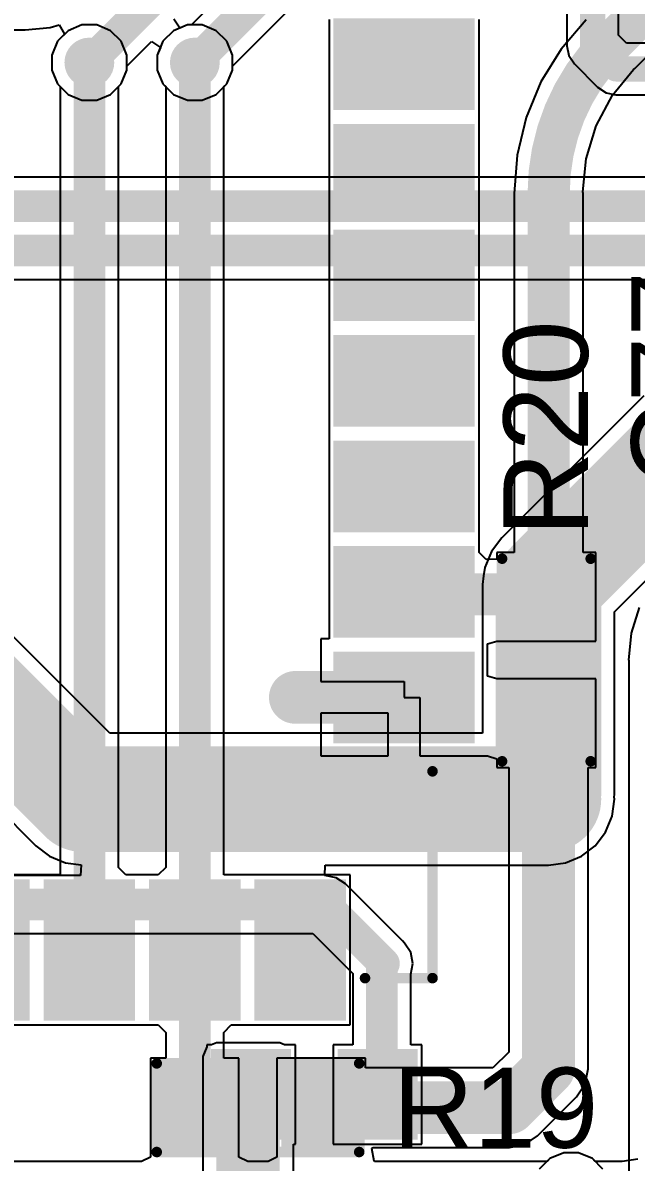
# Model space of a CAD drawing. Header units: millimetres. Extents: x -0.21 to 2.41, y -2.08 to 4.57.
# Drawn here: x 0.749 to 1.04, y -1.207 to -0.667 of the extents above; entities that cross this region are included whole.
import ezdxf

# ---------------------------------------------------------------- set-up
doc = ezdxf.new("R2010")
doc.units = ezdxf.units.MM
doc.header["$MEASUREMENT"] = 0
for name, color, linetype in [('BottomLayer', 5, 'Continuous'), ('BottomPaste', 16, 'Continuous'), ('BottomSolder', 6, 'Continuous'), ('TopLayer', 1, 'Continuous'), ('TopOverlay', 2, 'Continuous'), ('TopPaste', 8, 'Continuous'), ('TopSolder', 216, 'Continuous'), ('ViaHoleLayer', 16, 'Continuous')]:
    doc.layers.add(name, color=color, linetype=linetype)
doc.styles.add('Arial', font='arial.ttf', dxfattribs={"height": 0.2})

# ---------------------------------------------------------------- blocks, each defined once
blk = doc.blocks.new('38_SMD_M______25')
at = {"layer": 'TopLayer'}
for points in [[(-0.37401595, -0.18267725), (-0.31496085, -0.18267725), (-0.31496085, -0.21811035), (-0.37401595, -0.21811035)], [(-0.37401565, -0.23267715), (-0.31496055, -0.23267715), (-0.31496055, -0.26811025), (-0.37401565, -0.26811025)], [(-0.37401555, -0.28267725), (-0.31496045, -0.28267725), (-0.31496045, -0.31811035), (-0.37401555, -0.31811035)], [(-0.24251965, -0.37913385), (-0.24251965, -0.32007875), (-0.20708655, -0.32007875), (-0.20708655, -0.37913385)], [(-0.19251965, -0.37913375), (-0.19251965, -0.32007865), (-0.15708655, -0.32007865), (-0.15708655, -0.37913375)], [(-0.14251975, -0.37913385), (-0.14251975, -0.32007875), (-0.10708665, -0.32007875), (-0.10708665, -0.37913385)], [(-0.09251985, -0.37913375), (-0.09251985, -0.32007865), (-0.05708675, -0.32007865), (-0.05708675, -0.37913375)], [(-0.04251955, -0.37913395), (-0.04251955, -0.32007885), (-0.007086449999999997, -0.32007885), (-0.007086450000000003, -0.37913395)], [(0.007480349999999997, -0.37913385), (0.007480350000000003, -0.32007875), (0.04291345, -0.32007875), (0.04291345, -0.37913385)], [(0.05748025, -0.37913375), (0.05748025, -0.32007865), (0.09291335, -0.32007865), (0.09291335, -0.37913375)]]:
    blk.add_hatch(color=1, dxfattribs=at).paths.add_polyline_path(points)
at = {"layer": 'TopPaste'}
for points in [[(-0.37401595, -0.18267725), (-0.31496085, -0.18267725), (-0.31496085, -0.21811035), (-0.37401595, -0.21811035)], [(-0.37401565, -0.23267715), (-0.31496055, -0.23267715), (-0.31496055, -0.26811025), (-0.37401565, -0.26811025)], [(-0.37401555, -0.28267725), (-0.31496045, -0.28267725), (-0.31496045, -0.31811035), (-0.37401555, -0.31811035)], [(-0.24251965, -0.37913385), (-0.24251965, -0.32007875), (-0.20708655, -0.32007875), (-0.20708655, -0.37913385)], [(-0.19251965, -0.37913375), (-0.19251965, -0.32007865), (-0.15708655, -0.32007865), (-0.15708655, -0.37913375)], [(-0.14251975, -0.37913385), (-0.14251975, -0.32007875), (-0.10708665, -0.32007875), (-0.10708665, -0.37913385)], [(-0.09251985, -0.37913375), (-0.09251985, -0.32007865), (-0.05708675, -0.32007865), (-0.05708675, -0.37913375)], [(-0.04251955, -0.37913395), (-0.04251955, -0.32007885), (-0.007086449999999997, -0.32007885), (-0.007086450000000003, -0.37913395)], [(0.007480349999999997, -0.37913385), (0.007480350000000003, -0.32007875), (0.04291345, -0.32007875), (0.04291345, -0.37913385)], [(0.05748025, -0.37913375), (0.05748025, -0.32007865), (0.09291335, -0.32007865), (0.09291335, -0.37913375)]]:
    blk.add_hatch(color=8, dxfattribs=at).paths.add_polyline_path(points)
at = {"layer": 'TopSolder'}
for points in [[(-0.37801565, -0.12867695), (-0.31096055, -0.12867695), (-0.31096055, -0.17211005), (-0.37801565, -0.17211005)], [(-0.37801595, -0.17867725), (-0.31096085, -0.17867725), (-0.31096085, -0.22211035), (-0.37801595, -0.22211035)], [(-0.37801565, -0.22867715), (-0.31096055, -0.22867715), (-0.31096055, -0.27211025), (-0.37801565, -0.27211025)], [(-0.37801555, -0.27867725), (-0.31096045, -0.27867725), (-0.31096045, -0.32211035), (-0.37801555, -0.32211035)], [(-0.24651965, -0.38313385), (-0.24651965, -0.31607875), (-0.20308655, -0.31607875), (-0.20308655, -0.38313385)], [(-0.19651965, -0.38313375), (-0.19651965, -0.31607865), (-0.15308655, -0.31607865), (-0.15308655, -0.38313375)], [(-0.14651975, -0.38313385), (-0.14651975, -0.31607875), (-0.10308665, -0.31607875), (-0.10308665, -0.38313385)], [(-0.09651985, -0.38313375), (-0.09651985, -0.31607865), (-0.05308675, -0.31607865), (-0.05308675, -0.38313375)], [(-0.04651955, -0.38313395), (-0.04651955, -0.31607885), (-0.003086449999999997, -0.31607885), (-0.003086450000000003, -0.38313395)], [(0.003480349999999997, -0.38313385), (0.003480350000000003, -0.31607875), (0.04691345, -0.31607875), (0.04691345, -0.38313385)], [(0.05348025, -0.38313375), (0.05348025, -0.31607865), (0.09691335, -0.31607865), (0.09691335, -0.38313375)]]:
    blk.add_hatch(color=216, dxfattribs=at).paths.add_polyline_path(points)
at = {"layer": 'TopOverlay', "const_width": 0.005}
for points in [[(-0.3578423, -0.3310786), (-0.3578425, -0.3630788)], [(-0.2598425, -0.3630787), (-0.3578425, -0.3630788)]]:
    blk.add_lwpolyline(points, dxfattribs=at)
at = {"layer": 'TopOverlay', "const_width": 0.0025}
for points in [[(-0.3590923, -0.3310786, 1), (-0.3565923, -0.3310786, 1)], [(-0.3590925, -0.3630788, 1), (-0.3565925, -0.3630788, 1)], [(-0.3590925, -0.3630788, 1), (-0.3565925, -0.3630788, 1)], [(-0.2610925, -0.3630787, 1), (-0.2585925, -0.3630787, 1)]]:
    blk.add_lwpolyline(points, format="xyb", close=True, dxfattribs=at)
blk = doc.blocks.new('R___0603_38')
at = {"layer": 'TopLayer'}
for points in [[(-0.015, 0.0175), (-0.015, -0.0175), (-0.045, -0.0175), (-0.045, 0.0175)], [(0.045, 0.0175), (0.045, -0.0175), (0.015, -0.0175), (0.015, 0.0175)]]:
    blk.add_hatch(color=1, dxfattribs=at).paths.add_polyline_path(points)
at = {"layer": 'TopPaste'}
for points in [[(-0.015, 0.0175), (-0.015, -0.0175), (-0.045, -0.0175), (-0.045, 0.0175)], [(0.045, 0.0175), (0.045, -0.0175), (0.015, -0.0175), (0.015, 0.0175)]]:
    blk.add_hatch(color=8, dxfattribs=at).paths.add_polyline_path(points)
at = {"layer": 'TopSolder'}
for points in [[(-0.011, 0.0215), (-0.011, -0.0215), (-0.049, -0.0215), (-0.049, 0.0215)], [(0.049, 0.0215), (0.049, -0.0215), (0.011, -0.0215), (0.011, 0.0215)]]:
    blk.add_hatch(color=216, dxfattribs=at).paths.add_polyline_path(points)
at = {"layer": 'TopOverlay', "const_width": 0.005}
for points in [[(-0.048, 0.0209999), (0.048, 0.021)], [(-0.048, -0.021), (-0.048, 0.0209999)], [(0.048, -0.0209999), (0.048, 0.021)], [(-0.048, -0.021), (0.048, -0.0209999)]]:
    blk.add_lwpolyline(points, dxfattribs=at)
at = {"layer": 'TopOverlay', "const_width": 0.0025}
for points in [[(-0.04925, 0.0209999, 1), (-0.04675, 0.0209999, 1)], [(-0.04925, 0.0209999, 1), (-0.04675, 0.0209999, 1)], [(0.04675, 0.021, 1), (0.04925, 0.021, 1)], [(0.04675, 0.021, 1), (0.04925, 0.021, 1)], [(-0.04925, -0.021, 1), (-0.04675, -0.021, 1)], [(-0.04925, -0.021, 1), (-0.04675, -0.021, 1)], [(0.04675, -0.0209999, 1), (0.04925, -0.0209999, 1)], [(0.04675, -0.0209999, 1), (0.04925, -0.0209999, 1)]]:
    blk.add_lwpolyline(points, format="xyb", close=True, dxfattribs=at)
blk = doc.blocks.new('R___0603_B_55')
at = {"layer": 'BottomLayer'}
for points in [[(-0.045, -0.0175), (-0.045, 0.0175), (-0.015, 0.0175), (-0.015, -0.0175)], [(0.015, -0.0175), (0.015, 0.0175), (0.045, 0.0175), (0.045, -0.0175)]]:
    blk.add_hatch(color=5, dxfattribs=at).paths.add_polyline_path(points)
at = {"layer": 'BottomPaste'}
for points in [[(-0.045, -0.0175), (-0.045, 0.0175), (-0.015, 0.0175), (-0.015, -0.0175)], [(0.015, -0.0175), (0.015, 0.0175), (0.045, 0.0175), (0.045, -0.0175)]]:
    blk.add_hatch(color=16, dxfattribs=at).paths.add_polyline_path(points)
at = {"layer": 'BottomSolder'}
for points in [[(-0.049, -0.0215), (-0.049, 0.0215), (-0.011, 0.0215), (-0.011, -0.0215)], [(0.011, -0.0215), (0.011, 0.0215), (0.049, 0.0215), (0.049, -0.0215)]]:
    blk.add_hatch(color=6, dxfattribs=at).paths.add_polyline_path(points)
blk = doc.blocks.new('SOT_723_B_68')
at = {"layer": 'BottomLayer'}
for points in [[(-0.0255905, 0.03149605), (-0.0059055, 0.03149605), (-0.0059055, 0.01377955), (-0.0255905, 0.01377955)], [(0.0059056, 0.03149605), (0.0255906, 0.03149605), (0.0255906, 0.01377955), (0.0059056, 0.01377955)], [(-0.0098425, -0.01377955), (0.0098425, -0.01377955), (0.0098425, -0.03149605), (-0.0098425, -0.03149605)]]:
    blk.add_hatch(color=5, dxfattribs=at).paths.add_polyline_path(points)
at = {"layer": 'BottomPaste'}
for points in [[(-0.0255905, 0.03149605), (-0.0059055, 0.03149605), (-0.0059055, 0.01377955), (-0.0255905, 0.01377955)], [(0.0059056, 0.03149605), (0.0255906, 0.03149605), (0.0255906, 0.01377955), (0.0059056, 0.01377955)], [(-0.0098425, -0.01377955), (0.0098425, -0.01377955), (0.0098425, -0.03149605), (-0.0098425, -0.03149605)]]:
    blk.add_hatch(color=16, dxfattribs=at).paths.add_polyline_path(points)
at = {"layer": 'BottomSolder'}
for points in [[(-0.0295905, 0.03549605), (-0.0019055, 0.03549605), (-0.0019055, 0.00977955), (-0.0295905, 0.00977955)], [(0.0019056, 0.03549605), (0.0295906, 0.03549605), (0.0295906, 0.00977955), (0.0019056, 0.00977955)], [(-0.0138425, -0.00977955), (0.0138425, -0.00977955), (0.0138425, -0.03549605), (-0.0138425, -0.03549605)]]:
    blk.add_hatch(color=6, dxfattribs=at).paths.add_polyline_path(points)
blk = doc.blocks.new('R___0603_82')
at = {"layer": 'TopLayer'}
for points in [[(-0.0150001, 0.0175), (-0.0150001, -0.0175), (-0.0450001, -0.0175), (-0.0450001, 0.0175)], [(0.0450001, 0.0175), (0.0450001, -0.0175), (0.0150001, -0.0175), (0.0150001, 0.0175)]]:
    blk.add_hatch(color=1, dxfattribs=at).paths.add_polyline_path(points)
at = {"layer": 'TopPaste'}
for points in [[(-0.0150001, 0.0175), (-0.0150001, -0.0175), (-0.0450001, -0.0175), (-0.0450001, 0.0175)], [(0.0450001, 0.0175), (0.0450001, -0.0175), (0.0150001, -0.0175), (0.0150001, 0.0175)]]:
    blk.add_hatch(color=8, dxfattribs=at).paths.add_polyline_path(points)
at = {"layer": 'TopSolder'}
for points in [[(-0.0110001, 0.0215), (-0.0110001, -0.0215), (-0.0490001, -0.0215), (-0.0490001, 0.0215)], [(0.0490001, 0.0215), (0.0490001, -0.0215), (0.0110001, -0.0215), (0.0110001, 0.0215)]]:
    blk.add_hatch(color=216, dxfattribs=at).paths.add_polyline_path(points)
at = {"layer": 'TopOverlay', "const_width": 0.005}
for points in [[(-0.048, -0.0209999), (-0.0479999, 0.0210002)], [(-0.0479999, 0.0210002), (0.048, 0.0209999)], [(0.0479999, -0.0210002), (0.048, 0.0209999)], [(-0.048, -0.0209999), (0.0479999, -0.0210002)]]:
    blk.add_lwpolyline(points, dxfattribs=at)
at = {"layer": 'TopOverlay', "const_width": 0.0025}
for points in [[(-0.0492499, 0.0210002, 1), (-0.0467499, 0.0210002, 1)], [(-0.0492499, 0.0210002, 1), (-0.0467499, 0.0210002, 1)], [(0.04675, 0.0209999, 1), (0.04925, 0.0209999, 1)], [(0.04675, 0.0209999, 1), (0.04925, 0.0209999, 1)], [(-0.04925, -0.0209999, 1), (-0.04675, -0.0209999, 1)], [(-0.04925, -0.0209999, 1), (-0.04675, -0.0209999, 1)], [(0.0467499, -0.0210002, 1), (0.0492499, -0.0210002, 1)], [(0.0467499, -0.0210002, 1), (0.0492499, -0.0210002, 1)]]:
    blk.add_lwpolyline(points, format="xyb", close=True, dxfattribs=at)

msp = doc.modelspace()

# ---------------------------------------------------------------- hatches: boundary and pattern name
at = {"layer": 'BottomLayer'}
h = msp.add_hatch(color=5, dxfattribs=at)
edge = h.paths.add_edge_path()
edge.add_arc((0.7803416, -0.6860124), 0.011811, 0, 360)
h = msp.add_hatch(color=5, dxfattribs=at)
edge = h.paths.add_edge_path()
edge.add_arc((0.8303415, -0.6860124), 0.011811, 0, 360)
h = msp.add_hatch(color=5, dxfattribs=at)
edge = h.paths.add_edge_path()
edge.add_arc((0.8780567, -0.9868498), 0.011811, 0, 360)
h = msp.add_hatch(color=5, dxfattribs=at)
edge = h.paths.add_edge_path()
edge.add_arc((0.9979989, -1.0350467), 0.011811, 0, 360)
msp.add_hatch(color=5, dxfattribs=at).paths.add_polyline_path([(0.8705993, -1.1570305), (0.8405993, -1.1570305), (0.8405993, -1.2306687), (0.8705993, -1.2306687)])
at = {"layer": 'TopLayer'}
h = msp.add_hatch(color=1, dxfattribs=at)
edge = h.paths.add_edge_path()
edge.add_arc((0.7803416, -0.6860124), 0.011811, 0, 360)
h = msp.add_hatch(color=1, dxfattribs=at)
edge = h.paths.add_edge_path()
edge.add_arc((0.8303415, -0.6860124), 0.011811, 0, 360)
h = msp.add_hatch(color=1, dxfattribs=at)
edge = h.paths.add_edge_path()
edge.add_arc((0.8780567, -0.9868498), 0.011811, 0, 360)
h = msp.add_hatch(color=1, dxfattribs=at)
edge = h.paths.add_edge_path()
edge.add_arc((0.9979989, -1.0350467), 0.011811, 0, 360)
at = {"layer": 'ViaHoleLayer'}
h = msp.add_hatch(color=16, dxfattribs=at)
edge = h.paths.add_edge_path()
edge.add_arc((0.7803416, -0.6860124), 0.0059055, 0, 360)
h = msp.add_hatch(color=16, dxfattribs=at)
edge = h.paths.add_edge_path()
edge.add_arc((0.8303415, -0.6860124), 0.0059055, 0, 360)
h = msp.add_hatch(color=16, dxfattribs=at)
edge = h.paths.add_edge_path()
edge.add_arc((0.8780567, -0.9868498), 0.0059055, 0, 360)
h = msp.add_hatch(color=16, dxfattribs=at)
edge = h.paths.add_edge_path()
edge.add_arc((0.9979989, -1.0350467), 0.0059055, 0, 360)

# ---------------------------------------------------------------- linework, layer by layer
at = {"layer": 'BottomLayer'}
for p, q in [((1.227778, -0.26911), (0.8286865, -0.6682014)), ((0.8481525, -0.6876674), (0.962848, -0.5729719)), ((1.0067649, -0.6498032), (1.0067649, -0.6780468)), ((1.0312351, -0.6729789), (1.0312351, -0.6498032)), ((0.7499406, -0.6705623), (0.7617495, -0.6693992)), ((0.7617495, -0.6693992), (0.7659778, -0.6681165)), ((0.7659778, -0.6681165), (0.7686278, -0.6725377)), ((0.8231984, -0.6696927), (0.8203661, -0.6654539)), ((0.8267987, -0.6682014), (0.8231984, -0.6696927)), ((0.8286865, -0.6682014), (0.8267987, -0.6682014)), ((0.7420048, -0.6705353), (0.7499406, -0.6705353)), ((0.7499406, -0.6705353), (0.7499406, -0.6705623)), ((0.7686278, -0.6725377), (0.7652422, -0.6759233)), ((1.0350211, -0.6767649), (1.0312351, -0.6729789)), ((0.7652422, -0.6759233), (0.7625306, -0.6824696)), ((0.7981526, -0.6876674), (0.809783, -0.676037)), ((0.809783, -0.676037), (0.8140218, -0.6788693)), ((0.8140218, -0.6788693), (0.8125305, -0.6824696)), ((1.0067649, -0.6780468), (1.0076962, -0.682729)), ((1.2400466, -0.6767649), (1.0350211, -0.6767649)), ((0.7625306, -0.6824696), (0.7625306, -0.6895552)), ((0.8125305, -0.6824696), (0.8125305, -0.6895552)), ((1.0076962, -0.682729), (1.0103485, -0.6866983)), ((0.7625306, -0.6895552), (0.7652422, -0.6961015)), ((0.795441, -0.6961015), (0.7981526, -0.6895552)), ((0.7981526, -0.6895552), (0.7981526, -0.6876674)), ((0.8125305, -0.6895552), (0.8152421, -0.6961015)), ((0.8454409, -0.6961015), (0.8481525, -0.6895552)), ((0.8481525, -0.6895552), (0.8481525, -0.6876674)), ((1.0103485, -0.6866983), (1.0213017, -0.6976515)), ((0.7652422, -0.6961015), (0.7702525, -0.7011118)), ((0.7904307, -0.7011118), (0.795441, -0.6961015)), ((0.8152421, -0.6961015), (0.8202524, -0.7011118)), ((0.8404306, -0.7011118), (0.8454409, -0.6961015)), ((0.7702525, -0.7011118), (0.7767988, -0.7038234)), ((0.7838844, -0.7038234), (0.7904307, -0.7011118)), ((0.8202524, -0.7011118), (0.8267987, -0.7038234)), ((0.8338843, -0.7038234), (0.8404306, -0.7011118)), ((1.0213017, -0.6976515), (1.025271, -0.7003038)), ((1.025271, -0.7003038), (1.0299532, -0.7012351)), ((1.0299532, -0.7012351), (1.2400466, -0.7012351)), ((0.7767988, -0.7038234), (0.7838844, -0.7038234)), ((0.8267987, -0.7038234), (0.8338843, -0.7038234)), ((1.7195769, -0.7402822), (0.7057481, -0.7402822)), ((0.6862575, -0.7888112), (1.7328544, -0.7888112)), ((1.043169, -0.8439372), (0.9758894, -0.9112167)), ((0.9758894, -0.9112167), (0.9709205, -0.9176924)), ((1.0292664, -0.9462777), (1.0649623, -0.9105817)), ((0.7899982, -1.0037792), (0.7011096, -0.9148905)), ((0.9709205, -0.9176924), (0.9677968, -0.9252336)), ((0.9677968, -0.9252336), (0.9672641, -0.9292799)), ((0.9672641, -0.9292799), (0.9667313, -0.9333262)), ((0.9667313, -0.9333262), (0.9667314, -0.933327)), ((0.9667314, -0.933327), (0.9667314, -1.0037792)), ((1.0292664, -1.0330466), (1.0292664, -0.9462777)), ((0.6660486, -0.9682675), (0.754937, -1.0571558)), ((0.9667314, -1.0037792), (0.7899982, -1.0037792)), ((1.028201, -1.0431393), (1.0292664, -1.0350467)), ((1.0291347, -1.0340466), (1.0292664, -1.0330466)), ((1.0292664, -1.0350467), (1.0291347, -1.0340466)), ((1.0250773, -1.0506804), (1.028201, -1.0431393)), ((1.0201084, -1.0571562), (1.0250773, -1.0506804)), ((0.754937, -1.0571558), (0.7549373, -1.0571562)), ((0.7549373, -1.0571562), (0.761413, -1.0621252)), ((1.0136326, -1.0621251), (1.0201084, -1.0571562)), ((0.761413, -1.0621252), (0.7689542, -1.0652488)), ((1.0060915, -1.0652488), (1.0136326, -1.0621251)), ((0.7689542, -1.0652488), (0.7764483, -1.0662355)), ((0.7764483, -1.0662355), (0.7761205, -1.0712355)), ((0.8920001, -1.0712355), (0.8921901, -1.0663142)), ((0.8921901, -1.0663142), (0.9979989, -1.0663142)), ((0.9979989, -1.0663142), (1.0060915, -1.0652488)), ((0.7761205, -1.0712355), (0.7407014, -1.0712355)), ((0.8972675, -1.0722833), (0.8920001, -1.0712355)), ((0.901733, -1.075267), (0.8972675, -1.0722833)), ((0.9287327, -1.1022668), (0.901733, -1.075267)), ((0.735, -1.0987645), (0.8862985, -1.0987645)), ((0.8862985, -1.0987645), (0.9052355, -1.1177014)), ((0.928733, -1.102267), (0.9287327, -1.1022668)), ((0.929733, -1.103267), (0.928733, -1.102267)), ((0.9327167, -1.1077325), (0.929733, -1.103267)), ((0.9337645, -1.113), (0.9327167, -1.1077325)), ((0.9327645, -1.1180271), (0.9337645, -1.113)), ((0.9052355, -1.1177014), (0.9052355, -1.1515)), ((0.9327645, -1.1515), (0.9327645, -1.1180271)), ((0.836, -1.1524554), (0.8341049, -1.1570305)), ((0.8382723, -1.1515), (0.836, -1.1515)), ((0.836, -1.1515), (0.836, -1.1524554)), ((0.8405993, -1.1505361), (0.8382723, -1.1515)), ((0.8705993, -1.1505361), (0.8405993, -1.1505361)), ((0.8729263, -1.1515), (0.8705993, -1.1505361)), ((0.878, -1.1515), (0.8729263, -1.1515)), ((0.878, -1.1985), (0.878, -1.1515)), ((0.9052355, -1.1515), (0.896, -1.1515)), ((0.896, -1.1515), (0.896, -1.1985)), ((0.938, -1.1515), (0.9327645, -1.1515)), ((0.938, -1.1985), (0.938, -1.1515)), ((0.8341049, -1.1570305), (0.8341049, -1.2306687)), ((0.8770937, -1.2306687), (0.8770937, -1.1985)), ((0.8770937, -1.1985), (0.878, -1.1985)), ((0.896, -1.1985), (0.938, -1.1985)), ((1.0051991, -1.2026757), (0.9986528, -1.2053873)), ((1.0122847, -1.2026757), (1.0051991, -1.2026757)), ((1.018831, -1.2053873), (1.0122847, -1.2026757)), ((0.9986528, -1.2053873), (0.9936425, -1.2103976)), ((1.0201659, -1.2067222), (1.018831, -1.2053873)), ((1.0328544, -1.2067222), (1.0201659, -1.2067222)), ((1.0328895, -1.2067292), (1.0328544, -1.2067222)), ((1.0403289, -1.2057498), (1.0328895, -1.2067292))]:
    msp.add_line(p, q, dxfattribs=at)
for points, const_width in [([(0.7803416, -0.6860124), (1.1971737, -0.2691803)], 0.015), ([(0.8303539, -0.686), (1.2410465, -0.2753074)], 0.015), ([(1.019, -0.6780468), (1.019, -0.6368498)], 0.012), ([(1.019, -0.6780468), (1.0299532, -0.689)], 0.012), ([(1.0299532, -0.689), (1.253, -0.689)], 0.012), ([(0.7000467, -0.7540467), (1.7252784, -0.7540467)], 0.015), ([(0.686257, -0.7750467), (1.7442784, -0.7750467)], 0.015), ([(0.9979989, -0.9333262), (1.0652784, -0.8660467)], 0.05), ([(0.6790001, -0.937), (0.7770468, -1.0350467)], 0.05), ([(0.9979989, -1.0330466), (0.9979989, -0.9333262)], 0.05), ([(0.7770468, -1.0350467), (0.9979989, -1.0350467)], 0.05), ([(0.735, -1.085), (0.892, -1.085)], 0.015), ([(0.892, -1.085), (0.919, -1.112)], 0.015), ([(0.919, -1.173), (0.919, -1.112)], 0.015), ([(0.919, -1.112), (0.92, -1.113)], 0.015), ([(0.917, -1.175), (0.919, -1.173)], 0.015)]:
    msp.add_lwpolyline(points, dxfattribs=dict(at, const_width=const_width))
for points, const_width in [([(1.016, -0.6780468, 1), (1.022, -0.6780468, 1)], 0.006), ([(1.016, -0.6780468, 1), (1.022, -0.6780468, 1)], 0.006), ([(0.7765916, -0.6860124, 1), (0.7840916, -0.6860124, 1)], 0.0075), ([(0.8266039, -0.686, 1), (0.8341039, -0.686, 1)], 0.0075), ([(1.0269532, -0.689, 1), (1.0329532, -0.689, 1)], 0.006), ([(1.0269532, -0.689, 1), (1.0329532, -0.689, 1)], 0.006), ([(0.9854989, -0.9333262, 1), (1.0104989, -0.9333262, 1)], 0.025), ([(0.9854989, -0.9333262, 1), (1.0104989, -0.9333262, 1)], 0.025), ([(0.9854989, -1.0330466, 1), (1.0104989, -1.0330466, 1)], 0.025), ([(0.7645468, -1.0350467, 1), (0.7895468, -1.0350467, 1)], 0.025), ([(0.7645468, -1.0350467, 1), (0.7895468, -1.0350467, 1)], 0.025), ([(0.9854989, -1.0350467, 1), (1.0104989, -1.0350467, 1)], 0.025), ([(0.88825, -1.085, 1), (0.89575, -1.085, 1)], 0.0075), ([(0.88825, -1.085, 1), (0.89575, -1.085, 1)], 0.0075), ([(0.91525, -1.112, 1), (0.92275, -1.112, 1)], 0.0075), ([(0.91525, -1.112, 1), (0.92275, -1.112, 1)], 0.0075), ([(0.91525, -1.112, 1), (0.92275, -1.112, 1)], 0.0075), ([(0.91625, -1.113, 1), (0.92375, -1.113, 1)], 0.0075), ([(0.91525, -1.173, 1), (0.92275, -1.173, 1)], 0.0075), ([(0.91525, -1.173, 1), (0.92275, -1.173, 1)], 0.0075), ([(0.91325, -1.175, 1), (0.92075, -1.175, 1)], 0.0075)]:
    msp.add_lwpolyline(points, format="xyb", close=True, dxfattribs=dict(at, const_width=const_width))
at = {"layer": 'BottomLayer', "const_width": 0.015}
msp.add_lwpolyline([(1.063, -1.208, -0.1989123673796564), (1.0328544, -1.2204867)], format="xyb", dxfattribs=at)
at = {"layer": 'TopLayer'}
for p, q in [((1.0389038, -0.6888708), (1.0667996, -0.660975)), ((0.7767988, -0.6682014), (0.7702525, -0.670913)), ((0.7838844, -0.6682014), (0.7767988, -0.6682014)), ((0.7904307, -0.670913), (0.7838844, -0.6682014)), ((0.8267987, -0.6682014), (0.8202524, -0.670913)), ((0.8338843, -0.6682014), (0.8267987, -0.6682014)), ((0.8404306, -0.670913), (0.8338843, -0.6682014)), ((0.8940265, -0.6655664), (0.8940265, -0.7081332)), ((0.9650815, -0.7081332), (0.9650815, -0.6655664)), ((1.0158011, -0.6657681), (1.0039429, -0.6796522)), ((0.7702525, -0.670913), (0.7652422, -0.6759233)), ((0.795441, -0.6759233), (0.7904307, -0.670913)), ((0.8202524, -0.670913), (0.8152421, -0.6759233)), ((0.8454409, -0.6759233), (0.8404306, -0.670913)), ((0.7652422, -0.6759233), (0.7625306, -0.6824696)), ((0.7981526, -0.6824696), (0.795441, -0.6759233)), ((0.8152421, -0.6759233), (0.8125305, -0.6824696)), ((0.8481525, -0.6824696), (0.8454409, -0.6759233)), ((1.0039429, -0.6796522), (0.9944027, -0.6952204)), ((0.7625306, -0.6824696), (0.7625306, -0.6895552)), ((0.7981526, -0.6895552), (0.7981526, -0.6824696)), ((0.8125305, -0.6824696), (0.8125305, -0.6895552)), ((0.8481525, -0.6895552), (0.8481525, -0.6824696)), ((0.7625306, -0.6895552), (0.7652422, -0.6961015)), ((0.795441, -0.6961015), (0.7981526, -0.6895552)), ((0.8125305, -0.6895552), (0.8152421, -0.6961015)), ((0.8454409, -0.6961015), (0.8481525, -0.6895552)), ((1.0283155, -0.7014315), (1.0382838, -0.6892851)), ((1.0382838, -0.6892851), (1.0389038, -0.6888708)), ((0.7652422, -0.6961015), (0.7665771, -0.6974364)), ((0.7941061, -0.6974364), (0.795441, -0.6961015)), ((0.8152421, -0.6961015), (0.816577, -0.6974364)), ((0.844106, -0.6974364), (0.8454409, -0.6961015)), ((0.9944027, -0.6952204), (0.9874154, -0.7120893)), ((0.7665771, -0.6974364), (0.7665771, -1.0710076)), ((0.7941061, -1.067472), (0.7941061, -0.6974364)), ((0.816577, -0.6974364), (0.816577, -1.0674717)), ((0.844106, -1.0710073), (0.844106, -0.6974364)), ((1.0205619, -0.7159374), (1.0283155, -0.7014315)), ((0.8940265, -0.7081332), (0.8940264, -0.7105664)), ((0.8940264, -0.7105664), (0.8940266, -0.7155665)), ((0.9650817, -0.7131333), (0.9650815, -0.7081332)), ((0.9874154, -0.7120893), (0.983153, -0.7298436)), ((0.8940266, -0.7155665), (0.8940266, -0.7581331)), ((0.9650816, -0.7155665), (0.9650817, -0.7131333)), ((0.9650816, -0.7581331), (0.9650816, -0.7155665)), ((1.0157873, -0.7316772), (1.0205619, -0.7159374)), ((0.983153, -0.7298436), (0.9817204, -0.7480461)), ((1.0142471, -0.7473148), (1.0157873, -0.7316772)), ((0.9817204, -0.7480461), (0.9817656, -0.7480461)), ((0.9817656, -0.7480461), (0.9817656, -0.9181332)), ((1.0143926, -0.7480461), (1.0142471, -0.7473148)), ((1.0143926, -0.9181332), (1.0143926, -0.7480461)), ((0.8940266, -0.7581331), (0.8940265, -0.7605663)), ((0.8940265, -0.7605663), (0.8940267, -0.7655664)), ((0.9650818, -0.7631332), (0.9650816, -0.7581331)), ((0.8940267, -0.7655664), (0.8940267, -0.8081334)), ((0.9650817, -0.7655664), (0.9650818, -0.7631332)), ((0.9650817, -0.8081335), (0.9650817, -0.7655664)), ((0.8940267, -0.8081334), (0.8940264, -0.8131335)), ((0.9650818, -0.8105662), (0.9650817, -0.8081335)), ((0.8940264, -0.8131335), (0.8940265, -0.8155662)), ((0.9650815, -0.8155663), (0.9650818, -0.8105662)), ((0.8940265, -0.8155662), (0.8940265, -0.8581333)), ((0.9650815, -0.8581333), (0.9650815, -0.8155663)), ((0.8940265, -0.8581333), (0.8940264, -0.8605665)), ((0.9650817, -0.8631334), (0.9650815, -0.8581333)), ((0.8940264, -0.8605665), (0.8940266, -0.8655666)), ((0.9650816, -0.8655666), (0.9650817, -0.8631334)), ((0.8940266, -0.8655666), (0.8940266, -0.9081332)), ((0.9650816, -0.9081333), (0.9650816, -0.8655666)), ((0.8940266, -0.9081332), (0.8940264, -0.9131333)), ((0.9650815, -0.9181424), (0.9650817, -0.9105664)), ((0.9650817, -0.9105664), (0.9650816, -0.9081333)), ((0.8940264, -0.9131333), (0.8940265, -0.9155665)), ((0.8940265, -0.9155665), (0.8940265, -0.9591333)), ((0.9684989, -0.9215598), (0.9650815, -0.9181424)), ((0.9734989, -0.9213926), (0.9684989, -0.9215598)), ((0.9817656, -0.9181332), (0.9734989, -0.9181332)), ((0.9734989, -0.9181332), (0.9734989, -0.9213926)), ((1.0204989, -0.9181332), (1.0143926, -0.9181332)), ((1.0204989, -0.9601332), (1.0204989, -0.9181332)), ((1.0409216, -0.9442138), (1.037216, -0.9564294)), ((0.8940265, -0.9591333), (0.8900266, -0.9591333)), ((0.8900266, -0.9591333), (0.8900266, -0.9793498)), ((0.9690816, -0.96154), (0.9734989, -0.9601333)), ((0.9734989, -0.9601333), (0.9736675, -0.9601332)), ((0.9736675, -0.9601332), (1.0204989, -0.9601332)), ((1.037216, -0.9564294), (1.0359648, -0.9691332)), ((0.9690816, -0.9767264), (0.9690816, -0.96154)), ((1.0359648, -0.9691332), (1.0360433, -0.9691332)), ((1.0360433, -0.9691332), (1.0360433, -1.5348039)), ((0.9734989, -0.9781331), (0.9690816, -0.9767264)), ((0.8900266, -0.9793498), (0.9295539, -0.9793498)), ((0.9295539, -0.9793498), (0.9295539, -0.9868498)), ((0.9740817, -0.9781332), (0.9734989, -0.9781331)), ((1.0204989, -0.9781332), (0.9740817, -0.9781332)), ((1.0204989, -1.0201332), (1.0204989, -0.9781332)), ((0.9295539, -0.9868498), (0.9370539, -0.9868498)), ((0.9370539, -0.9868498), (0.9370539, -1.0145663)), ((0.9220539, -0.9943498), (0.8900266, -0.9943498)), ((0.8900266, -0.9943498), (0.8900266, -1.0145663)), ((0.9220539, -1.0145663), (0.9220539, -0.9943498)), ((0.8900266, -1.0145663), (0.9220539, -1.0145663)), ((0.9370539, -1.0145663), (0.9684988, -1.0145663)), ((0.9684988, -1.0145663), (0.9690816, -1.0145664)), ((0.9690816, -1.0145664), (0.9734989, -1.0159731)), ((0.9734989, -1.0159731), (0.9734989, -1.0201332)), ((0.9734989, -1.0201332), (0.9791365, -1.0201332)), ((0.9791365, -1.0201332), (0.9791365, -1.0350467)), ((1.0168613, -1.0350467), (1.0168613, -1.0201332)), ((1.0168613, -1.0201332), (1.0204989, -1.0201332)), ((0.9791365, -1.0350467), (0.9791365, -1.1549795)), ((1.0168613, -1.1627926), (1.0168613, -1.0350467)), ((0.7976417, -1.0710076), (0.7941061, -1.067472)), ((0.816577, -1.0674717), (0.8130414, -1.0710073)), ((0.7516251, -1.0710073), (0.7441058, -1.0710073)), ((0.7540578, -1.0710072), (0.7516251, -1.0710073)), ((0.7590579, -1.0710076), (0.7540578, -1.0710072)), ((0.7665771, -1.0710076), (0.7590579, -1.0710076)), ((0.8022503, -1.0710075), (0.7976417, -1.0710076)), ((0.806625, -1.0710072), (0.8022503, -1.0710075)), ((0.8130414, -1.0710073), (0.806625, -1.0710072)), ((0.851625, -1.0710073), (0.844106, -1.0710073)), ((0.8566251, -1.0710071), (0.851625, -1.0710073)), ((0.8590581, -1.0710072), (0.8566251, -1.0710071)), ((0.9040581, -1.0710072), (0.8590581, -1.0710072)), ((0.9040581, -1.1420622), (0.9040581, -1.0710072)), ((0.7090581, -1.1420623), (0.751625, -1.1420623)), ((0.751625, -1.1420623), (0.7566251, -1.1420627)), ((0.7566251, -1.1420627), (0.7590578, -1.1420626)), ((0.7590578, -1.1420626), (0.801625, -1.1420626)), ((0.801625, -1.1420626), (0.8040581, -1.1420627)), ((0.8040581, -1.1420627), (0.8084328, -1.1420624)), ((0.8084328, -1.1420624), (0.8130098, -1.1420623)), ((0.8130098, -1.1420623), (0.8165454, -1.1455979)), ((0.8440744, -1.1455979), (0.84761, -1.1420623)), ((0.84761, -1.1420623), (0.854058, -1.1420624)), ((0.854058, -1.1420624), (0.8590581, -1.1420622)), ((0.8590581, -1.1420622), (0.9040581, -1.1420622)), ((0.8165454, -1.1455979), (0.8165454, -1.1577926)), ((0.8440744, -1.1577926), (0.8440744, -1.1455979)), ((0.9791365, -1.1549795), (0.9716859, -1.1624302)), ((0.8165454, -1.1577926), (0.8092783, -1.1577926)), ((0.8092783, -1.1577926), (0.8092783, -1.2017221)), ((0.8512783, -1.1577926), (0.8440744, -1.1577926)), ((0.8512783, -1.2017221), (0.8512783, -1.1577926)), ((0.9112785, -1.1577926), (0.8692785, -1.1577926)), ((0.8692785, -1.1577926), (0.8692785, -1.2017221)), ((0.9112785, -1.1624302), (0.9112785, -1.1577926)), ((0.9716859, -1.1624302), (0.9112785, -1.1624302)), ((1.0154255, -1.1700109), (1.0168613, -1.1627926)), ((1.0113367, -1.1761303), (1.0154255, -1.1700109)), ((0.9928366, -1.1946303), (1.0113367, -1.1761303)), ((0.9867173, -1.1987192), (0.9928366, -1.1946303)), ((0.8092783, -1.2017221), (0.8092782, -1.2047925)), ((0.8512784, -1.2047925), (0.8512783, -1.2017221)), ((0.8692785, -1.2017221), (0.8692784, -1.2047925)), ((0.9142939, -1.2006753), (0.9148141, -1.200155)), ((0.9153688, -1.2066715), (0.9142939, -1.2006753)), ((0.9148141, -1.200155), (0.9794989, -1.200155)), ((0.9794989, -1.200155), (0.9867173, -1.1987192)), ((1.0051991, -1.2026757), (0.9986528, -1.2053873)), ((1.0122847, -1.2026757), (1.0051991, -1.2026757)), ((1.018831, -1.2053873), (1.0122847, -1.2026757)), ((0.8050775, -1.2067222), (0.6964657, -1.2067222)), ((0.8092782, -1.2047925), (0.8050775, -1.2067222)), ((0.8554791, -1.2067222), (0.8512784, -1.2047925)), ((0.8650777, -1.2067222), (0.8554791, -1.2067222)), ((0.8692784, -1.2047925), (0.8650777, -1.2067222)), ((0.9154793, -1.2067222), (0.9153688, -1.2066715)), ((0.9973179, -1.2067222), (0.9154793, -1.2067222)), ((0.9986528, -1.2053873), (0.9973179, -1.2067222)), ((1.0238413, -1.2103976), (1.018831, -1.2053873))]:
    msp.add_line(p, q, dxfattribs=at)
for points, const_width in [([(1.0273684, -0.6773354), (1.0552642, -0.6494396)], 0.02), ([(0.7803416, -1.1065351), (0.7803416, -0.6860124)], 0.015), ([(0.8303415, -0.6860124), (0.8303415, -0.685)], 0.015), ([(0.8303415, -1.1065348), (0.8303415, -0.6860124)], 0.015), ([(0.9980791, -0.9365254), (0.9980791, -0.7480461)], 0.02), ([(0.929554, -0.9368498), (0.9306957, -0.9379915)], 0.02), ([(0.9306957, -0.9379915), (0.9958572, -0.9379915)], 0.02), ([(0.9958572, -0.9379915), (0.9969989, -0.9391332)], 0.02), ([(0.878, -0.9868498), (0.9295541, -0.9868498)], 0.025), ([(0.9979989, -1.0350467), (0.9979989, -1.0001332)], 0.025), ([(0.9979989, -1.1627926), (0.9979989, -1.0350467)], 0.025), ([(0.8303099, -1.1065664), (0.8303415, -1.1065348)], 0.015), ([(0.8303099, -1.180174), (0.8303099, -1.1065664)], 0.015), ([(0.9794989, -1.1812926), (0.9979989, -1.1627926)], 0.025), ([(0.8902785, -1.1812926), (0.9794989, -1.1812926)], 0.025), ([(0.8302779, -1.180206), (0.8303099, -1.180174)], 0.015)]:
    msp.add_lwpolyline(points, dxfattribs=dict(at, const_width=const_width))
at = {"layer": 'TopLayer', "const_width": 0.02}
for points in [[(0.9980791, -0.7480461, -0.198912367379658), (1.0273684, -0.6773354)], [(0.9980791, -0.9365254, -0.198912367379658), (0.9969989, -0.9391332)]]:
    msp.add_lwpolyline(points, format="xyb", dxfattribs=at)
at = {"layer": 'TopLayer'}
for points, const_width in [([(1.0223684, -0.6773354, 1), (1.0323684, -0.6773354, 1)], 0.01), ([(1.0223684, -0.6773354, 1), (1.0323684, -0.6773354, 1)], 0.01), ([(0.7765916, -0.6860124, 1), (0.7840916, -0.6860124, 1)], 0.0075), ([(0.8265915, -0.685, 1), (0.8340915, -0.685, 1)], 0.0075), ([(0.8265915, -0.6860124, 1), (0.8340915, -0.6860124, 1)], 0.0075), ([(0.8265915, -0.6860124, 1), (0.8340915, -0.6860124, 1)], 0.0075), ([(0.9930791, -0.7480461, 1), (1.0030791, -0.7480461, 1)], 0.01), ([(0.9930791, -0.7480461, 1), (1.0030791, -0.7480461, 1)], 0.01), ([(0.924554, -0.9368498, 1), (0.934554, -0.9368498, 1)], 0.01), ([(0.9256957, -0.9379915, 1), (0.9356957, -0.9379915, 1)], 0.01), ([(0.9256957, -0.9379915, 1), (0.9356957, -0.9379915, 1)], 0.01), ([(0.9908572, -0.9379915, 1), (1.0008572, -0.9379915, 1)], 0.01), ([(0.9908572, -0.9379915, 1), (1.0008572, -0.9379915, 1)], 0.01), ([(0.9930791, -0.9365254, 1), (1.0030791, -0.9365254, 1)], 0.01), ([(0.9930791, -0.9365254, 1), (1.0030791, -0.9365254, 1)], 0.01), ([(0.9919989, -0.9391332, 1), (1.0019989, -0.9391332, 1)], 0.01), ([(0.9919989, -0.9391332, 1), (1.0019989, -0.9391332, 1)], 0.01), ([(0.87175, -0.9868498, 1), (0.88425, -0.9868498, 1)], 0.0125), ([(0.9233041, -0.9868498, 1), (0.9358041, -0.9868498, 1)], 0.0125), ([(0.9917489, -1.0001332, 1), (1.0042489, -1.0001332, 1)], 0.0125), ([(0.9917489, -1.0350467, 1), (1.0042489, -1.0350467, 1)], 0.0125), ([(0.9917489, -1.0350467, 1), (1.0042489, -1.0350467, 1)], 0.0125), ([(0.7765916, -1.1065351, 1), (0.7840916, -1.1065351, 1)], 0.0075), ([(0.8265599, -1.1065664, 1), (0.8340599, -1.1065664, 1)], 0.0075), ([(0.8265599, -1.1065664, 1), (0.8340599, -1.1065664, 1)], 0.0075), ([(0.8265915, -1.1065348, 1), (0.8340915, -1.1065348, 1)], 0.0075), ([(0.8265915, -1.1065348, 1), (0.8340915, -1.1065348, 1)], 0.0075), ([(0.9917489, -1.1627926, 1), (1.0042489, -1.1627926, 1)], 0.0125), ([(0.9917489, -1.1627926, 1), (1.0042489, -1.1627926, 1)], 0.0125), ([(0.8840285, -1.1812926, 1), (0.8965285, -1.1812926, 1)], 0.0125), ([(0.9732489, -1.1812926, 1), (0.9857489, -1.1812926, 1)], 0.0125), ([(0.9732489, -1.1812926, 1), (0.9857489, -1.1812926, 1)], 0.0125), ([(0.8265279, -1.180206, 1), (0.8340279, -1.180206, 1)], 0.0075), ([(0.8265599, -1.180174, 1), (0.8340599, -1.180174, 1)], 0.0075), ([(0.8265599, -1.180174, 1), (0.8340599, -1.180174, 1)], 0.0075)]:
    msp.add_lwpolyline(points, format="xyb", close=True, dxfattribs=dict(at, const_width=const_width))

# ---------------------------------------------------------------- block references
for name, p, rotation in [('38_SMD_M______25', (0.5799478, -0.7620467), 90), ('R___0603_38', (0.9969989, -0.9691332), 270), ('R___0603_B_55', (0.887, -1.175), 180), ('SOT_723_B_68', (0.8332764, -1.2362347), 270)]:
    msp.add_blockref(name, p, dxfattribs=dict(rotation=rotation))
msp.add_blockref('R___0603_82', (0.8602784, -1.1812926))

# ---------------------------------------------------------------- texts
at = {"layer": 'TopOverlay', "style": 'Arial'}
for s, p in [('C77', (1.0772719, -0.8873628)), ('R20', (1.0166578, -0.9107088))]:
    msp.add_text(s, height=0.04, rotation=90, dxfattribs=at).set_placement(p)
msp.add_text('R19', height=0.038, dxfattribs=at).set_placement((0.9242013, -1.2002864))

doc.saveas('drawing.dxf')
